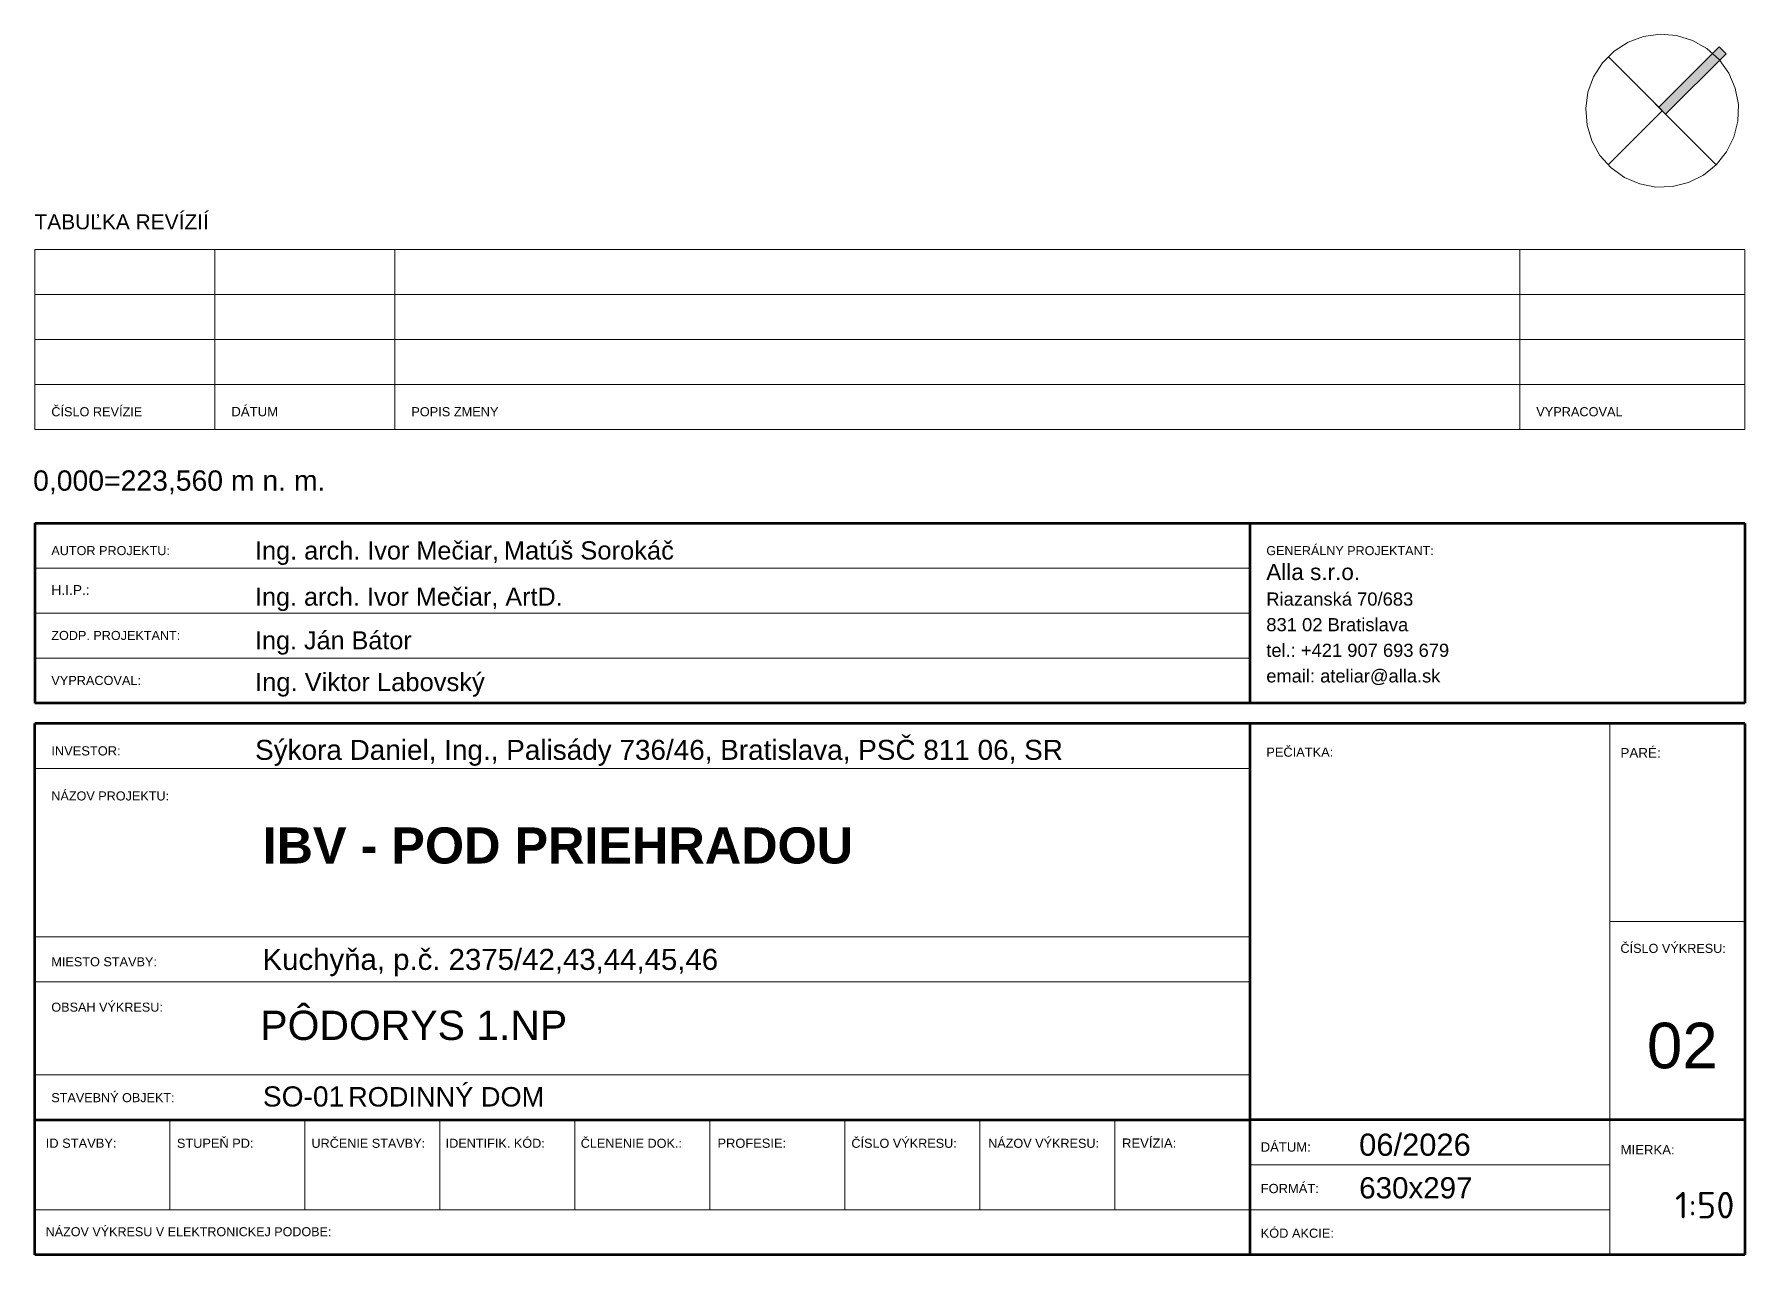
# Model space of a CAD drawing. Header units: millimetres. Extents: x 1046 to 79138, y -20101 to 54562.
# Drawn here: x 69635 to 79138, y -20101 to -13323 of the extents above; entities that cross this region are included whole.
import ezdxf

# ---------------------------------------------------------------- set-up
doc = ezdxf.new("R2010")
doc.units = ezdxf.units.MM
doc.styles.add('Arial$001H0', font='arial.ttf')
doc.styles.add('Arial$101H0', font='arialbd.ttf')
doc.styles.add('ISOCPEUR$001H0', font='isocpeur.ttf')
doc.styles.add('Microsoft Sans Serif$001H0', font='micross.ttf')

msp = doc.modelspace()

# ---------------------------------------------------------------- hatches: boundary and pattern name
at = {"true_color": 0x000007}
msp.add_hatch(color=7, dxfattribs=at).paths.add_polyline_path([(78659.8, -13728.6), (78995.6, -13392.7), (79033.7, -13430.9), (78697.9, -13766.7)])

# ---------------------------------------------------------------- linework, layer by layer
at = {"color": 7, "linetype": 'Continuous', "lineweight": 9, "true_color": 0x000007}
for p, q in [((78490, -13366.9), (78412.5, -13416.4)), ((78576.2, -13335.2), (78490, -13366.9)), ((78667.3, -13322.8), (78576.2, -13335.2)), ((78995.6, -13392.7), (78659.7, -13728.6)), ((78659.7, -13728.6), (78995.6, -13392.7)), ((78758.9, -13330.3), (78667.3, -13322.8)), ((78846.7, -13357.3), (78758.9, -13330.3)), ((78926.7, -13402.5), (78846.7, -13357.3)), ((79033.7, -13430.9), (78995.6, -13392.7)), ((79033.7, -13430.9), (78995.6, -13392.7)), ((78347.6, -13481.4), (78298.1, -13558.8)), ((78412.5, -13416.4), (78347.6, -13481.4)), ((78979.3, -14048.2), (78378.3, -13447.2)), ((78697.9, -13766.7), (79033.7, -13430.9)), ((79033.7, -13430.9), (78697.9, -13766.7)), ((78995.1, -13463.9), (78926.7, -13402.5)), ((79048.8, -13538.5), (78995.1, -13463.9)), ((78298.1, -13558.8), (78266.4, -13645.1)), ((79085.1, -13622.9), (79048.8, -13538.5)), ((78266.4, -13645.1), (78254, -13736.2)), ((79102.4, -13713.2), (79085.1, -13622.9)), ((78254, -13736.2), (78261.4, -13827.8)), ((78678.8, -13747.7), (78378.3, -14048.2)), ((78640.7, -13709.6), (78678.8, -13747.7)), ((78659.7, -13728.6), (78697.9, -13766.7)), ((78659.7, -13728.6), (78697.9, -13766.7)), ((79099.9, -13805), (79102.4, -13713.2)), ((78261.4, -13827.8), (78288.4, -13915.6)), ((79077.7, -13894.2), (79099.9, -13805)), ((78288.4, -13915.6), (78333.6, -13995.6)), ((79036.9, -13976.6), (79077.7, -13894.2)), ((78333.6, -13995.6), (78395, -14064)), ((78395, -14064), (78469.6, -14117.6)), ((78907.7, -14105.8), (78979.3, -14048.2)), ((78979.3, -14048.2), (79036.9, -13976.6)), ((78469.6, -14117.6), (78554.1, -14153.9)), ((78554.1, -14153.9), (78644.3, -14171.3)), ((78736.2, -14168.8), (78825.4, -14146.6)), ((78825.4, -14146.6), (78907.7, -14105.8)), ((78644.3, -14171.3), (78736.2, -14168.8)), ((69638.2, -14517.4), (69638.2, -15517.4)), ((69638.2, -14517.4), (79138, -14517.4)), ((70638.2, -14517.4), (70638.2, -15517.4)), ((71638.2, -14517.4), (71638.2, -15517.4)), ((77888.1, -14517.4), (77888.1, -15517.4)), ((79138, -15517.4), (79138, -14517.4)), ((69638.2, -14767.4), (79138, -14767.4)), ((69638.2, -15017.4), (79138, -15017.4)), ((69638.2, -15267.4), (79138, -15267.4)), ((69638.2, -15517.4), (79138, -15517.4)), ((76388, -17038.5), (76388, -16038.5)), ((76388, -16288.5), (69638.2, -16288.5)), ((76388, -16538.5), (69638.2, -16538.5)), ((76388, -16788.5), (69638.2, -16788.5)), ((78388, -20101), (78388, -17151.1)), ((76388, -17401), (69638.2, -17401)), ((76388, -18151), (76388, -19351)), ((76388, -18335.6), (69638.2, -18335.6)), ((78388, -18251), (79138, -18251)), ((76388, -18585.6), (69638.2, -18585.6)), ((76388, -19101), (69638.2, -19101)), ((70388.2, -19351), (70388.2, -19851)), ((71138.2, -19351), (71138.2, -19851)), ((71888.2, -19351), (71888.2, -19851)), ((72638.1, -19351), (72638.1, -19851)), ((73388.1, -19351), (73388.1, -19851)), ((74138.1, -19351), (74138.1, -19851)), ((74888.1, -19351), (74888.1, -19851)), ((75638.1, -19351), (75638.1, -19851)), ((76388, -19351), (76388, -20101)), ((79138, -19351), (76388.1, -19351)), ((78388, -19601), (76388.1, -19601)), ((78388, -19851), (69638.2, -19851))]:
    msp.add_line(p, q, dxfattribs=at)
at = {"color": 7, "linetype": 'Continuous', "lineweight": 70, "true_color": 0x000007}
for p, q in [((69638.2, -16038.5), (79138, -16038.5)), ((69638.2, -16038.5), (69638.2, -17038.5)), ((76388, -16038.5), (76388, -17038.5)), ((79138, -16038.5), (79138, -17038.5)), ((79138, -17038.5), (69638.2, -17038.5)), ((69638.2, -20101), (69638.2, -17151.1)), ((76388, -17151.1), (69638.2, -17151.1)), ((76388, -17151.1), (76388, -19351)), ((79138, -17151.1), (76388.1, -17151.1)), ((79138, -17151.1), (79138, -20101)), ((69638.2, -19351), (76388.1, -19351)), ((76388, -19351), (76388, -20101)), ((79138, -19351), (76388.1, -19351)), ((79138, -20101), (69638.2, -20101))]:
    msp.add_line(p, q, dxfattribs=at)

# ---------------------------------------------------------------- texts
at = {"color": 7, "true_color": 0x000007}
for s, height, style, p in [('TABUĽKA REVÍZIÍ', 83.197, 'Arial$001H0', (69636.2, -14406.1)), ('ČÍSLO REVÍZIE', 50.471, 'Arial$001H0', (69729.8, -15444.5)), ('DÁTUM', 52.36, 'Arial$001H0', (70729.8, -15444.5)), ('POPIS ZMENY', 50.708, 'Arial$001H0', (71729.7, -15444.5)), ('VYPRACOVAL', 50.61, 'Arial$001H0', (77979.7, -15444.5)), ('0,000=223,560 m n. m.', 112.735, 'Arial$001H0', (69628.6, -15857.8)), ('Ing. arch. Ivor Mečiar, ', 100.358, 'Arial$001H0', (70861.7, -16240.1)), ('Matúš Sorokáč', 101.461, 'Arial$001H0', (72243.4, -16240.1)), ('GENERÁLNY PROJEKTANT:', 49.938, 'Arial$001H0', (76479.7, -16215.6)), ('AUTOR PROJEKTU:', 50.247, 'Arial$001H0', (69729.8, -16215.6)), ('Alla s.r.o.', 89.515, 'Microsoft Sans Serif$001H0', (76479.7, -16353.8)), ('H.I.P.:', 54.91, 'Arial$001H0', (69729.8, -16436.7)), ('Ing. arch. Ivor Mečiar, ArtD.', 100.071, 'Arial$001H0', (70861.7, -16496.4)), ('Riazanská 70/683', 73.014, 'Arial$001H0', (76479.7, -16496.1)), ('831 02 Bratislava', 73.068, 'Arial$001H0', (76479.7, -16638.3)), ('ZODP. PROJEKTANT:', 50.163, 'Arial$001H0', (69729.8, -16686.7)), ('Ing. Ján Bátor', 100.071, 'Arial$001H0', (70861.7, -16738.6)), ('tel.: +421 907 693 679', 72.862, 'Arial$001H0', (76479.7, -16780.5)), ('VYPRACOVAL:', 50.548, 'Arial$001H0', (69729.8, -16936.7)), ('Ing. Viktor Labovský', 101.461, 'Arial$001H0', (70861.7, -16971)), ('email: ateliar@alla.sk', 72.73, 'Arial$001H0', (76479.7, -16922.7)), ('INVESTOR:', 51.15, 'Arial$001H0', (69729.8, -17328.2)), ('Sýkora Daniel, Ing., Palisády 736/46, Bratislava, PSČ 811 06, SR', 110.942, 'Arial$001H0', (70861.7, -17352.5)), ('PEČIATKA:', 50.99, 'Arial$001H0', (76479.7, -17335.3)), ('PARÉ:', 53.39, 'Arial$001H0', (78447.2, -17340.2)), ('NÁZOV PROJEKTU:', 50.175, 'Arial$001H0', (69729.8, -17578)), ('IBV - POD PRIEHRADOU', 200.348, 'Arial$101H0', (70903.5, -17928.1)), ('Kuchyňa, p.č. 2375/42,43,44,45,46', 116.805, 'Arial$001H0', (70903.3, -18519)), ('ČÍSLO VÝKRESU:', 50.282, 'Arial$001H0', (78447.2, -18424.5)), ('MIESTO STAVBY:', 50.389, 'Arial$001H0', (69729.8, -18498.9)), ('OBSAH VÝKRESU:', 50.223, 'Arial$001H0', (69729.8, -18751)), ('PÔDORYS 1.NP', 162.702, 'Microsoft Sans Serif$001H0', (70890.8, -18908.1)), ('02', 253.02, 'Microsoft Sans Serif$001H0', (78594.4, -19065.3)), ('STAVEBNÝ OBJEKT:', 50.131, 'Arial$001H0', (69729.8, -19253.5)), (' SO-01 ', 111.95, 'Arial$001H0', (70861.7, -19277.7)), ('RODINNÝ DOM', 108.022, 'Arial$001H0', (71378.5, -19277.7)), ('ID STAVBY:', 51.19, 'Arial$001H0', (69698.6, -19507)), ('STUPEŇ PD:', 50.78, 'Arial$001H0', (70427.3, -19507)), ('URČENIE STAVBY:', 50.196, 'Arial$001H0', (71175.2, -19507)), ('IDENTIFIK. KÓD:', 50.346, 'Arial$001H0', (71920.4, -19507)), ('ČLENENIE DOK.:', 50.324, 'Arial$001H0', (72670.9, -19507)), ('PROFESIE:', 51.18, 'Arial$001H0', (73430.7, -19507)), ('ČÍSLO VÝKRESU:', 50.282, 'Arial$001H0', (74174.7, -19507)), ('NÁZOV VÝKRESU:', 50.229, 'Arial$001H0', (74934.4, -19507)), ('REVÍZIA:', 51.73, 'Arial$001H0', (75678.4, -19507)), ('DÁTUM:', 52.02, 'Arial$001H0', (76448.5, -19528.5)), ('06/2026', 122.78, 'Arial$001H0', (76995.7, -19551.1)), ('MIERKA:', 52.21, 'Arial$001H0', (78448.4, -19544)), ('630x297', 117.51, 'Arial$001H0', (76995.7, -19787.8)), ('FORMÁT:', 51.43, 'Arial$001H0', (76448.5, -19758.8)), ('1:50', 147.48, 'ISOCPEUR$001H0', (78750.5, -19899.1)), ('NÁZOV VÝKRESU V ELEKTRONICKEJ PODOBE:', 49.874, 'Arial$001H0', (69698.6, -19997.7)), ('KÓD AKCIE:', 50.88, 'Arial$001H0', (76448.5, -20006.5))]:
    msp.add_text(s, height=height, dxfattribs=dict(at, style=style)).set_placement(p)

doc.saveas('drawing.dxf')
